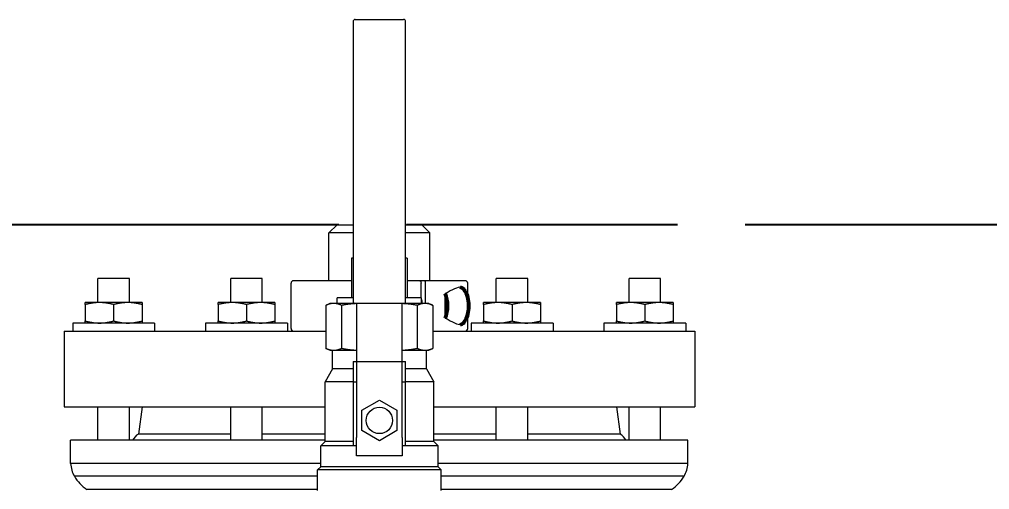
# Model space of a CAD drawing. Header units: inches. Extents: x 17 to 469, y 7 to 301.
# Drawn here: x 87.14 to 96.76, y 142.68 to 147.34 of the extents above; entities that cross this region are included whole.
import ezdxf

# ---------------------------------------------------------------- set-up
doc = ezdxf.new("R2010")
doc.units = ezdxf.units.IN
doc.header["$LTSCALE"] = 14
doc.header["$MEASUREMENT"] = 0
doc.linetypes.add('DASHED_SPACE', pattern=[0.2067, 0.1654, -0.0413])
for name, color, linetype, lineweight in [('Dimension (ANSI)', 7, 'Continuous', 25), ('Sketch Geometry (ANSI)', 7, 'Continuous', 25), ('Visible (ANSI)', 7, 'Continuous', 50)]:
    doc.layers.add(name, color=color, linetype=linetype, lineweight=lineweight)
doc.styles.add('MEMCOR Medium', font='arial.ttf')
doc.dimstyles.new('Default (ANSI)', dxfattribs={"dimscale": 14, "dimtxt": 0.15, "dimasz": 0.098425, "dimexe": 0.125, "dimexo": 0.0625, "dimgap": 0.031496, "dimtad": 0, "dimtih": 1, "dimtoh": 1, "dimdec": 4, "dimrnd": 1e-08, "dimzin": 3, "dimdsep": 46, "dimlunit": 5, "dimtxsty": 'MEMCOR Medium', "dimcen": 0.09, "dimdle": 0.393701, "dimclrd": 256, "dimclre": 256, "dimclrt": 256, "dimadec": 0, "dimazin": 1, "dimtfac": 0.8, "dimtofl": 0, "dimtmove": 0, "dimatfit": 3, "dimfxl": 1, "dimfrac": 1, "dimtolj": 1, "dimtzin": 4, "dimlwd": -1, "dimlwe": -1, "dimarcsym": 0})

# ---------------------------------------------------------------- blocks, each defined once
blk = doc.blocks.new('*D23')
at = {"layer": 'Defpoints', "color": 0, "transparency": 16777216}
for p in [(90.292, 145.3089), (29.8624, 42.0809), (70.4461, 42.0809)]:
    blk.add_point(p, dxfattribs=at)
at = {"layer": 'Dimension (ANSI)', "transparency": 16777216}
for p, q in [((89.417, 145.3089), (28.1124, 145.3089)), ((29.8624, 143.9309), (29.8624, 97.6246)), ((29.8624, 43.4588), (29.8624, 89.7651)), ((69.5711, 42.0809), (28.1124, 42.0809))]:
    blk.add_line(p, q, dxfattribs=at)
for points in [[(29.6327, 143.9309), (30.092, 143.9309), (29.8624, 145.3089)], [(29.6327, 43.4588), (30.092, 43.4588), (29.8624, 42.0809)]]:
    blk.add_solid(points, dxfattribs=at)
at = {"layer": 'Dimension (ANSI)', "transparency": 16777216, "char_height": 2.1, "attachment_point": 5, "style": 'MEMCOR Medium'}
for s, insert in [('\\A1; 103{\\H0.8x;\\S1#4;} in', (29.8624, 95.8379)), ('\\A1;[2622.0 mm]', (29.8624, 91.9081))]:
    blk.add_mtext(s, dxfattribs=dict(at, insert=insert))

msp = doc.modelspace()

# ---------------------------------------------------------------- linework, layer by layer
at = {"layer": 'Sketch Geometry (ANSI)', "linetype": 'DASHED_SPACE', "ltscale": 1.159922}
msp.add_line((113.80726, 145.30889), (33.24927, 145.30889), dxfattribs=at)
at = {"layer": 'Visible (ANSI)', "linetype": 'Continuous', "lineweight": 18}
for p, q in [((90.45183, 147.32366), (90.45183, 147.29386)), ((90.47271, 147.34454), (90.95121, 147.34454)), ((90.97209, 147.29386), (90.97209, 147.32366)), ((90.45183, 147.29386), (90.45183, 144.54734)), ((90.97209, 144.54734), (90.97209, 147.29386)), ((90.29196, 145.30889), (90.21196, 145.22889)), ((90.29196, 145.30889), (90.45183, 145.30889)), ((90.97209, 145.30889), (91.13196, 145.30889)), ((91.13196, 145.30889), (91.21196, 145.22889)), ((90.45183, 145.22889), (90.21196, 145.22889)), ((90.21196, 144.75389), (90.21196, 145.22889)), ((91.21196, 145.22889), (90.97209, 145.22889)), ((91.21196, 144.75389), (91.21196, 145.22889)), ((90.43637, 144.97581), (90.43637, 144.58211)), ((90.45183, 144.97581), (90.43637, 144.97581)), ((90.98755, 144.97581), (90.97209, 144.97581)), ((90.98755, 144.97581), (90.98755, 144.58211)), ((88.23431, 144.77389), (87.92181, 144.77389)), ((87.92181, 144.53689), (87.92181, 144.77389)), ((88.23431, 144.53689), (88.23431, 144.77389)), ((89.55056, 144.77389), (89.23806, 144.77389)), ((89.23806, 144.53689), (89.23806, 144.77389)), ((89.55056, 144.53689), (89.55056, 144.77389)), ((89.83696, 144.27889), (89.83696, 144.72889)), ((90.43637, 144.75389), (89.86196, 144.75389)), ((91.11227, 144.75389), (90.98755, 144.75389)), ((91.1578, 144.75389), (91.11227, 144.75389)), ((91.12472, 144.58211), (91.12472, 144.72889)), ((91.56196, 144.75389), (91.1578, 144.75389)), ((91.17025, 144.528), (91.17025, 144.72889)), ((91.58696, 144.59354), (91.58696, 144.72889)), ((92.18306, 144.77389), (91.87056, 144.77389)), ((91.87056, 144.53689), (91.87056, 144.77389)), ((92.18306, 144.53689), (92.18306, 144.77389)), ((93.49931, 144.77389), (93.18681, 144.77389)), ((93.18681, 144.53689), (93.18681, 144.77389)), ((93.49931, 144.53689), (93.49931, 144.77389)), ((87.93731, 144.53689), (87.79656, 144.53689)), ((88.21881, 144.53689), (87.93731, 144.53689)), ((88.35956, 144.53689), (88.21881, 144.53689)), ((89.25356, 144.53689), (89.11281, 144.53689)), ((89.53506, 144.53689), (89.25356, 144.53689)), ((89.67581, 144.53689), (89.53506, 144.53689)), ((90.45183, 144.58211), (90.29331, 144.58211)), ((90.295, 144.528), (90.29331, 144.58211)), ((91.13062, 144.58211), (90.97209, 144.58211)), ((91.12892, 144.528), (91.13062, 144.58211)), ((91.36496, 144.38232), (91.36496, 144.62546)), ((91.88606, 144.53689), (91.74531, 144.53689)), ((92.16756, 144.53689), (91.88606, 144.53689)), ((92.30831, 144.53689), (92.16756, 144.53689)), ((93.20231, 144.53689), (93.06156, 144.53689)), ((93.48381, 144.53689), (93.20231, 144.53689)), ((93.62456, 144.53689), (93.48381, 144.53689)), ((87.79656, 144.51658), (87.79656, 144.3542)), ((88.07806, 144.51658), (88.07806, 144.3542)), ((88.35956, 144.51658), (88.35956, 144.3542)), ((89.11281, 144.51658), (89.11281, 144.3542)), ((89.39431, 144.51658), (89.39431, 144.3542)), ((89.67581, 144.51658), (89.67581, 144.3542)), ((90.22196, 144.528), (90.18159, 144.50917)), ((90.18159, 144.50917), (90.18159, 144.08282)), ((90.25926, 144.528), (90.22196, 144.528)), ((90.46485, 144.528), (90.25926, 144.528)), ((90.33693, 144.50917), (90.33693, 144.08282)), ((90.95121, 144.52646), (90.47271, 144.52646)), ((90.48576, 144.52646), (90.48576, 143.94942)), ((90.93816, 143.94942), (90.93816, 144.52646)), ((91.16467, 144.528), (90.95908, 144.528)), ((91.08699, 144.50917), (91.08699, 144.08282)), ((91.20196, 144.528), (91.16467, 144.528)), ((91.20196, 144.528), (91.24234, 144.50917)), ((91.24234, 144.50917), (91.24234, 144.08282)), ((91.74531, 144.51658), (91.74531, 144.3542)), ((92.02681, 144.51658), (92.02681, 144.3542)), ((92.30831, 144.51658), (92.30831, 144.3542)), ((93.06156, 144.51658), (93.06156, 144.3542)), ((93.34306, 144.51658), (93.34306, 144.3542)), ((93.62456, 144.51658), (93.62456, 144.3542)), ((91.58696, 144.27889), (91.58696, 144.41424)), ((87.58696, 144.25389), (90.18159, 144.25389)), ((87.58696, 144.25389), (87.58696, 143.50389)), ((88.48406, 144.33389), (87.67206, 144.33389)), ((87.67206, 144.33389), (87.67206, 144.25389)), ((88.48406, 144.33389), (88.48406, 144.25389)), ((89.80031, 144.33389), (88.98831, 144.33389)), ((88.98831, 144.33389), (88.98831, 144.25389)), ((89.80031, 144.33389), (89.80031, 144.25389)), ((91.24234, 144.25389), (93.83696, 144.25389)), ((92.43281, 144.33389), (91.62081, 144.33389)), ((91.62081, 144.33389), (91.62081, 144.25389)), ((92.43281, 144.33389), (92.43281, 144.25389)), ((93.74906, 144.33389), (92.93706, 144.33389)), ((92.93706, 144.33389), (92.93706, 144.25389)), ((93.74906, 144.33389), (93.74906, 144.25389)), ((93.83696, 144.25389), (93.83696, 143.50389)), ((90.22196, 144.064), (90.18159, 144.08282)), ((90.22196, 144.064), (90.25926, 144.064)), ((90.24646, 143.8784), (90.24646, 144.064)), ((90.25926, 144.064), (90.48576, 144.064)), ((90.93816, 144.064), (91.16467, 144.064)), ((91.16467, 144.064), (91.20196, 144.064)), ((91.17746, 143.8784), (91.17746, 144.064)), ((91.20196, 144.064), (91.24234, 144.08282)), ((90.24646, 143.8784), (90.17373, 143.75242)), ((90.45183, 143.8784), (90.24646, 143.8784)), ((90.45183, 143.95399), (90.45183, 143.75242)), ((90.45183, 143.95399), (90.48576, 143.95399)), ((90.93816, 143.94942), (90.48576, 143.94942)), ((90.48576, 143.94942), (90.48576, 143.1975)), ((90.93816, 143.95399), (90.97209, 143.95399)), ((90.93816, 143.1975), (90.93816, 143.94942)), ((90.97209, 143.75242), (90.97209, 143.95399)), ((91.17746, 143.8784), (90.97209, 143.8784)), ((91.17746, 143.8784), (91.2502, 143.75242)), ((90.45183, 143.75242), (90.17373, 143.75242)), ((90.17373, 143.15871), (90.17373, 143.75242)), ((90.45183, 143.75242), (90.45183, 143.11507)), ((90.45183, 143.75242), (90.48576, 143.75242)), ((90.93816, 143.75242), (90.97209, 143.75242)), ((90.97209, 143.11507), (90.97209, 143.75242)), ((91.2502, 143.75242), (90.97209, 143.75242)), ((91.2502, 143.15871), (91.2502, 143.75242)), ((87.58696, 143.50389), (90.17373, 143.50389)), ((87.92181, 143.17144), (87.92181, 143.50389)), ((88.23431, 143.17144), (88.23431, 143.50389)), ((88.36066, 143.50389), (88.3236, 143.23327)), ((89.23806, 143.17144), (89.23806, 143.50389)), ((89.55056, 143.17144), (89.55056, 143.50389)), ((90.53796, 143.46846), (90.71196, 143.56892)), ((90.71196, 143.56892), (90.88596, 143.46846)), ((91.2502, 143.50389), (93.83696, 143.50389)), ((91.87056, 143.17144), (91.87056, 143.50389)), ((92.18306, 143.17144), (92.18306, 143.50389)), ((93.06045, 143.50389), (93.09751, 143.23327)), ((93.18681, 143.17144), (93.18681, 143.50389)), ((93.49931, 143.17144), (93.49931, 143.50389)), ((90.53796, 143.26754), (90.53796, 143.46846)), ((90.88596, 143.46846), (90.88596, 143.26754)), ((89.23806, 143.23327), (88.3236, 143.23327)), ((90.17373, 143.23327), (89.55056, 143.23327)), ((90.48576, 143.01818), (90.48576, 143.1975)), ((90.71196, 143.16708), (90.53796, 143.26754)), ((90.88596, 143.26754), (90.71196, 143.16708)), ((90.93816, 143.1975), (90.93816, 143.01818)), ((91.87056, 143.23327), (91.2502, 143.23327)), ((93.09751, 143.23327), (92.18306, 143.23327)), ((90.17373, 143.17144), (87.65165, 143.17144)), ((87.65165, 142.94074), (87.65165, 143.17144)), ((90.17373, 143.15871), (90.13009, 143.11507)), ((90.45183, 143.11507), (90.13009, 143.11507)), ((90.13009, 142.90885), (90.13009, 143.11507)), ((90.45183, 143.15871), (90.17373, 143.15871)), ((90.48576, 143.11507), (90.45183, 143.11507)), ((90.97209, 143.11507), (90.93816, 143.11507)), ((91.2502, 143.15871), (90.97209, 143.15871)), ((91.29384, 143.11507), (90.97209, 143.11507)), ((93.76946, 143.17144), (91.2502, 143.17144)), ((91.2502, 143.15871), (91.29384, 143.11507)), ((91.29384, 142.90885), (91.29384, 143.11507)), ((93.76946, 142.94074), (93.76946, 143.17144)), ((90.93816, 143.01818), (90.48576, 143.01818)), ((90.13009, 142.94074), (87.65165, 142.94074)), ((90.13009, 142.90885), (90.09946, 142.87822)), ((91.29384, 142.90885), (90.13009, 142.90885)), ((93.76946, 142.94074), (91.29384, 142.94074)), ((91.29384, 142.90885), (91.32446, 142.87822)), ((90.09946, 142.81437), (87.68831, 142.81437)), ((91.32446, 142.87822), (90.09946, 142.87822)), ((90.09946, 142.672), (90.09946, 142.87822)), ((91.32446, 142.672), (91.32446, 142.87822)), ((93.7328, 142.81437), (91.32446, 142.81437)), ((90.09946, 142.68229), (87.81258, 142.68229)), ((93.60854, 142.68229), (91.32446, 142.68229))]:
    msp.add_line(p, q, dxfattribs=at)
at = {"layer": 'Visible (ANSI)'}
for p, q in [((91.56143, 144.64921), (91.55562, 144.65739)), ((91.56143, 144.35857), (91.55562, 144.35038))]:
    msp.add_line(p, q, dxfattribs=at)
at = {"layer": 'Visible (ANSI)', "linetype": 'Continuous', "lineweight": 18}
msp.add_circle((90.71196, 143.368), 0.1305, dxfattribs=at)
for centre, radius, start, end in [((90.47271, 147.32366), 0.02088, 90, 180), ((90.95121, 147.32366), 0.02088, 0, 90), ((89.86196, 144.72889), 0.025, 90, 180), ((91.56196, 144.72889), 0.025, 0, 90), ((90.47271, 144.54734), 0.02088, 180, 270), ((90.95121, 144.54734), 0.02088, 270, 0), ((89.86196, 144.27889), 0.025, 180, 270), ((91.56196, 144.27889), 0.025, 270, 0), ((88.39032, 143.11304), 0.1375, 119.023912, 154.864519), ((93.0308, 143.11304), 0.1375, 25.135481, 60.976088), ((87.94016, 142.95594), 0.28891, 183.015326, 209.34172), ((93.48095, 142.95594), 0.28891, 330.65828, 356.984674), ((88.06653, 143.04572), 0.44337, 211.453197, 235.054659), ((93.35458, 143.04572), 0.44337, 304.945341, 328.546803)]:
    msp.add_arc(centre, radius, start, end, dxfattribs=at)
at = {"layer": 'Visible (ANSI)'}
for centre, major_axis, start_param, end_param in [((91.50201, 144.50389), (0, -0.1875), 0.1013888, 3.0402039), ((91.51068, 144.50389), (0, -0.1775), 0.6116551, 2.5299375), ((91.29388, 144.50389), (0, 0.1875), 4.0069393, 5.4178386)]:
    msp.add_ellipse(centre, major_axis=major_axis, ratio=0.4979649, start_param=start_param, end_param=end_param, dxfattribs=at)
at = {"layer": 'Visible (ANSI)', "linetype": 'Continuous', "lineweight": 18}
for start_param, end_param in [(2.2469067, 2.2698888), (1.7648947, 2.1188904)]:
    msp.add_ellipse((91.07708, 144.50389), major_axis=(0, -0.125), ratio=0.4979649, start_param=start_param, end_param=end_param, dxfattribs=at)
for points, knots in [([(91.11227, 144.75389), (91.11381, 144.75389), (91.11562, 144.75317), (91.11846, 144.7508), (91.11999, 144.74875), (91.12216, 144.74438), (91.12319, 144.7413), (91.12436, 144.7356), (91.12472, 144.73197), (91.12472, 144.72889)], [0.282191297, 0.282191297, 0.282191297, 0.282191297, 0.305716225, 0.305716225, 0.329235224, 0.329235224, 0.352747475, 0.352747475, 0.376254315, 0.376254315, 0.376254315, 0.376254315]), ([(91.17025, 144.72889), (91.17025, 144.73197), (91.16989, 144.7356), (91.16872, 144.7413), (91.16769, 144.74438), (91.16552, 144.74875), (91.16398, 144.7508), (91.16114, 144.75317), (91.15933, 144.75389), (91.1578, 144.75389)], [-0.376254315, -0.376254315, -0.376254315, -0.376254315, -0.352747475, -0.352747475, -0.329235224, -0.329235224, -0.305716225, -0.305716225, -0.282191297, -0.282191297, -0.282191297, -0.282191297]), ([(91.57804, 144.61878), (91.57757, 144.62214), (91.57708, 144.62534), (91.57259, 144.65096), (91.56633, 144.66746), (91.54831, 144.68763), (91.53647, 144.69139), (91.50515, 144.69139), (91.48265, 144.68407), (91.43044, 144.66111), (91.40074, 144.64533), (91.3671, 144.62665), (91.36603, 144.62605), (91.36496, 144.62546)], [-2.0709839, -2.0709839, -2.0709839, -2.0709839, -2.0360128, -2.0360128, -1.7753033, -1.7753033, -1.5145938, -1.5145938, -1.1359454, -1.1359454, -0.7572969, -0.7572969, -0.7449516, -0.7449516, -0.7449516, -0.7449516]), ([(91.36496, 144.38232), (91.36603, 144.38172), (91.3671, 144.38113), (91.40074, 144.36244), (91.43044, 144.34667), (91.48265, 144.3237), (91.50515, 144.31639), (91.53647, 144.31639), (91.54831, 144.32015), (91.56633, 144.34032), (91.57259, 144.35682), (91.57708, 144.38244), (91.57757, 144.38564), (91.57804, 144.389)], [-4.022088, -4.022088, -4.022088, -4.022088, -4.0097426, -4.0097426, -3.6310942, -3.6310942, -3.2524457, -3.2524457, -2.9917362, -2.9917362, -2.7310267, -2.7310267, -2.6960557, -2.6960557, -2.6960557, -2.6960557])]:
    msp.add_open_spline(points, degree=3, knots=knots, dxfattribs=at)
for points, weights in [([(87.79656, 144.51658), (87.79656, 144.53689), (87.79656, 144.53689)], [1, 1.0379548493, 1]), ([(87.93731, 144.53689), (87.87198, 144.53689), (87.79656, 144.51658)], [1, 1.0379548493, 1]), ([(88.07806, 144.51658), (88.00263, 144.53689), (87.93731, 144.53689)], [1, 1.0379548493, 1]), ([(88.21881, 144.53689), (88.15348, 144.53689), (88.07806, 144.51658)], [1, 1.0379548493, 1]), ([(88.35956, 144.51658), (88.28413, 144.53689), (88.21881, 144.53689)], [1, 1.0379548493, 1]), ([(88.35956, 144.53689), (88.35956, 144.53689), (88.35956, 144.51658)], [1, 1.0379548493, 1]), ([(89.11281, 144.51658), (89.11281, 144.53689), (89.11281, 144.53689)], [1, 1.0379548493, 1]), ([(89.25356, 144.53689), (89.18823, 144.53689), (89.11281, 144.51658)], [1, 1.0379548493, 1]), ([(89.39431, 144.51658), (89.31888, 144.53689), (89.25356, 144.53689)], [1, 1.0379548493, 1]), ([(89.53506, 144.53689), (89.46973, 144.53689), (89.39431, 144.51658)], [1, 1.0379548493, 1]), ([(89.67581, 144.51658), (89.60038, 144.53689), (89.53506, 144.53689)], [1, 1.0379548493, 1]), ([(89.67581, 144.53689), (89.67581, 144.53689), (89.67581, 144.51658)], [1, 1.0379548493, 1]), ([(91.74531, 144.51658), (91.74531, 144.53689), (91.74531, 144.53689)], [1, 1.0379548493, 1]), ([(91.88606, 144.53689), (91.82073, 144.53689), (91.74531, 144.51658)], [1, 1.0379548493, 1]), ([(92.02681, 144.51658), (91.95138, 144.53689), (91.88606, 144.53689)], [1, 1.0379548493, 1]), ([(92.16756, 144.53689), (92.10223, 144.53689), (92.02681, 144.51658)], [1, 1.0379548493, 1]), ([(92.30831, 144.51658), (92.23288, 144.53689), (92.16756, 144.53689)], [1, 1.0379548493, 1]), ([(92.30831, 144.53689), (92.30831, 144.53689), (92.30831, 144.51658)], [1, 1.0379548493, 1]), ([(93.06156, 144.51658), (93.06156, 144.53689), (93.06156, 144.53689)], [1, 1.0379548493, 1]), ([(93.20231, 144.53689), (93.13698, 144.53689), (93.06156, 144.51658)], [1, 1.0379548493, 1]), ([(93.34306, 144.51658), (93.26763, 144.53689), (93.20231, 144.53689)], [1, 1.0379548493, 1]), ([(93.48381, 144.53689), (93.41848, 144.53689), (93.34306, 144.51658)], [1, 1.0379548493, 1]), ([(93.62456, 144.51658), (93.54913, 144.53689), (93.48381, 144.53689)], [1, 1.0379548493, 1]), ([(93.62456, 144.53689), (93.62456, 144.53689), (93.62456, 144.51658)], [1, 1.0379548493, 1]), ([(90.25926, 144.528), (90.22196, 144.528), (90.18159, 144.50917)], [1, 1.0562990584, 1.07162109099]), ([(90.33693, 144.50917), (90.29656, 144.528), (90.25926, 144.528)], [1.07162109099, 1.0562990584, 1]), ([(90.47204, 144.52647), (90.40694, 144.52269), (90.33693, 144.50917)], [1.02821409886, 1.06057201315, 1.07162109099]), ([(91.08699, 144.50917), (91.01699, 144.52269), (90.95189, 144.52647)], [1.07162109099, 1.06057201315, 1.02821409886]), ([(91.16467, 144.528), (91.12737, 144.528), (91.08699, 144.50917)], [1, 1.0562990584, 1.07162109099]), ([(91.24234, 144.50917), (91.20196, 144.528), (91.16467, 144.528)], [1.07162109099, 1.0562990584, 1]), ([(87.79656, 144.3542), (87.87198, 144.33389), (87.93731, 144.33389)], [1, 1.0379548493, 1]), ([(87.79656, 144.33389), (87.79656, 144.33389), (87.79656, 144.3542)], [1, 1.0379548493, 1]), ([(87.93731, 144.33389), (88.00263, 144.33389), (88.07806, 144.3542)], [1, 1.0379548493, 1]), ([(88.07806, 144.3542), (88.15348, 144.33389), (88.21881, 144.33389)], [1, 1.0379548493, 1]), ([(88.21881, 144.33389), (88.28413, 144.33389), (88.35956, 144.3542)], [1, 1.0379548493, 1]), ([(88.35956, 144.3542), (88.35956, 144.33389), (88.35956, 144.33389)], [1, 1.0379548493, 1]), ([(89.11281, 144.3542), (89.18823, 144.33389), (89.25356, 144.33389)], [1, 1.0379548493, 1]), ([(89.11281, 144.33389), (89.11281, 144.33389), (89.11281, 144.3542)], [1, 1.0379548493, 1]), ([(89.25356, 144.33389), (89.31888, 144.33389), (89.39431, 144.3542)], [1, 1.0379548493, 1]), ([(89.39431, 144.3542), (89.46973, 144.33389), (89.53506, 144.33389)], [1, 1.0379548493, 1]), ([(89.53506, 144.33389), (89.60038, 144.33389), (89.67581, 144.3542)], [1, 1.0379548493, 1]), ([(89.67581, 144.3542), (89.67581, 144.33389), (89.67581, 144.33389)], [1, 1.0379548493, 1]), ([(91.74531, 144.3542), (91.82073, 144.33389), (91.88606, 144.33389)], [1, 1.0379548493, 1]), ([(91.74531, 144.33389), (91.74531, 144.33389), (91.74531, 144.3542)], [1, 1.0379548493, 1]), ([(91.88606, 144.33389), (91.95138, 144.33389), (92.02681, 144.3542)], [1, 1.0379548493, 1]), ([(92.02681, 144.3542), (92.10223, 144.33389), (92.16756, 144.33389)], [1, 1.0379548493, 1]), ([(92.16756, 144.33389), (92.23288, 144.33389), (92.30831, 144.3542)], [1, 1.0379548493, 1]), ([(92.30831, 144.3542), (92.30831, 144.33389), (92.30831, 144.33389)], [1, 1.0379548493, 1]), ([(93.06156, 144.33389), (93.06156, 144.33389), (93.06156, 144.3542)], [1, 1.0379548493, 1]), ([(93.06156, 144.3542), (93.13698, 144.33389), (93.20231, 144.33389)], [1, 1.0379548493, 1]), ([(93.20231, 144.33389), (93.26763, 144.33389), (93.34306, 144.3542)], [1, 1.0379548493, 1]), ([(93.34306, 144.3542), (93.41848, 144.33389), (93.48381, 144.33389)], [1, 1.0379548493, 1]), ([(93.48381, 144.33389), (93.54913, 144.33389), (93.62456, 144.3542)], [1, 1.0379548493, 1]), ([(93.62456, 144.3542), (93.62456, 144.33389), (93.62456, 144.33389)], [1, 1.0379548493, 1]), ([(90.18159, 144.08282), (90.22196, 144.064), (90.25926, 144.064)], [1.07162109099, 1.0562990584, 1]), ([(90.25926, 144.064), (90.29656, 144.064), (90.33693, 144.08282)], [1, 1.0562990584, 1.07162109099]), ([(90.33693, 144.08282), (90.41416, 144.06791), (90.48576, 144.06483)], [1.07162109099, 1.05944514846, 1.02139227006]), ([(90.93816, 144.06483), (91.00977, 144.06791), (91.08699, 144.08282)], [1.02139227006, 1.05944514846, 1.07162109099]), ([(91.08699, 144.08282), (91.12737, 144.064), (91.16467, 144.064)], [1.07162109099, 1.0562990584, 1]), ([(91.16467, 144.064), (91.20196, 144.064), (91.24234, 144.08282)], [1, 1.0562990584, 1.07162109099])]:
    msp.add_rational_spline(points, weights, degree=2, dxfattribs=at)
at = {"layer": 'Visible (ANSI)'}
msp.add_rational_spline([(91.12894, 144.52856), (91.12899, 144.52828), (91.12904, 144.528)], [0.967217690481, 0.967422622767, 0.967635512203], degree=2, dxfattribs=at)

# ---------------------------------------------------------------- dimensions: what is measured, and where the dimension line sits
at = {"layer": 'Dimension (ANSI)'}
dim = msp.add_linear_dim(base=(29.86236, 42.08089), p1=(90.29196, 145.30889), p2=(70.44608, 42.08089), angle=90, text=' <> in\\X[2622.0 mm]', dimstyle='Default (ANSI)', override={"dimgap": 0.031496, "dimdec": 4, "dimpost": '', "dimtol": 0, "dimlim": 0, "dimtp": 0, "dimtm": 0, "dimtdec": 2, "dimatfit": 1}, dxfattribs=at)
dim.commit()
dim.dimension.update_dxf_attribs({"geometry": '*D23', "text_midpoint": (29.86236, 93.69489), "dimtype": 160})

doc.saveas('drawing.dxf')
